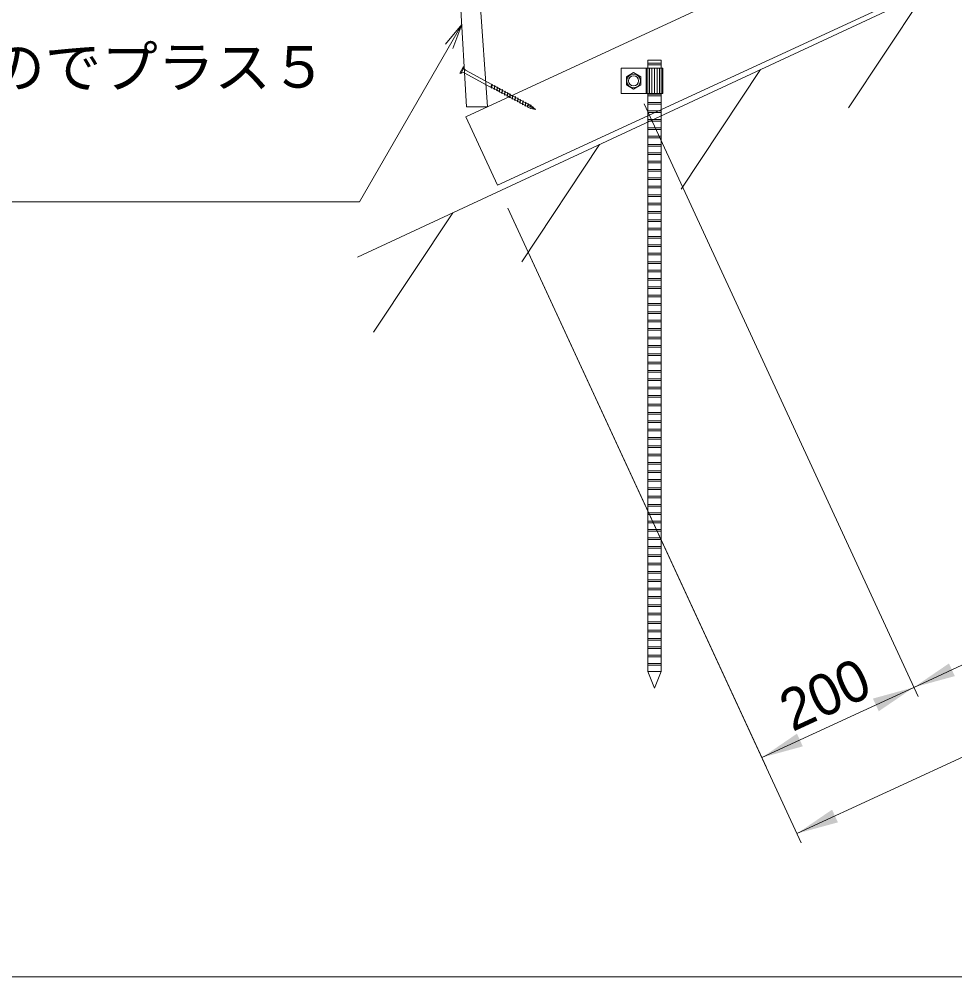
# Model space of a CAD drawing. Units: millimetres at full size, sheet at 1:20; details may follow other scales. Extents: x 200 to 8200, y 200 to 5740.
# Drawn here: x 1663 to 2781, y 200 to 1344 of the extents above; entities that cross this region are included whole.
import ezdxf
from ezdxf.enums import TextEntityAlignment as Align

# ---------------------------------------------------------------- set-up
doc = ezdxf.new("R2010")
doc.units = ezdxf.units.MM
doc.header["$LTSCALE"] = 20
for name, color, linetype, lineweight in [('コーススレッド', 7, 'Continuous', 18), ('ハッチング', 7, 'Continuous', 9), ('一般線', 7, 'Continuous', 20), ('図面枠-A3', 7, 'Continuous', 20), ('寸法', 7, 'Continuous', 13), ('引出線', 7, 'Continuous', 13), ('角材', 7, 'Continuous', 18), ('鉄筋杭', 7, 'Continuous', 13), ('階段本体', 7, 'Continuous', 18)]:
    doc.layers.add(name, color=color, linetype=linetype, lineweight=lineweight)
doc.layers.add('文字', color=7, linetype='Continuous')
doc.styles.add('ＭＳ Ｐゴシック', font='')
doc.styles.get('ＭＳ Ｐゴシック').set_extended_font_data('MS PGothic')

# ---------------------------------------------------------------- blocks, each defined once
blk = doc.blocks.new('open_arrow')
at = {"color": 0, "linetype": 'Continuous', "lineweight": -2}
blk.add_lwpolyline([(7.5, 1.25), (0, 0), (7.5, -1.25)], dxfattribs=at)
blk = doc.blocks.new('filled_arrow')
at = {"color": 0, "linetype": 'Continuous', "lineweight": -2}
blk.add_solid([(7.5, 1.25), (0, 0), (7.5, -1.25)], dxfattribs=at)

msp = doc.modelspace()

# ---------------------------------------------------------------- linework, layer by layer
at = {"layer": 'コーススレッド'}
for p, q in [((2193.76, 1287.16), (2189.51, 1279.23)), ((2194.64, 1286.68), (2190.39, 1278.75)), ((2193.76, 1287.16), (2194.64, 1286.68)), ((2195.96, 1282.8), (2227.69, 1265.78)), ((2189.51, 1279.23), (2190.39, 1278.75)), ((2194.36, 1279.8), (2226.08, 1262.79)), ((2226.08, 1262.79), (2227.69, 1265.78)), ((2226.08, 1262.79), (2226.35, 1262.87)), ((2226.35, 1262.87), (2227.23, 1262.4)), ((2227.69, 1265.78), (2227.23, 1262.4)), ((2227.23, 1262.4), (2227.36, 1261.47)), ((2227.95, 1266.27), (2227.36, 1261.47)), ((2227.36, 1261.47), (2227.98, 1262)), ((2227.95, 1266.27), (2227.69, 1265.78)), ((2228.09, 1265.34), (2227.7, 1262.15)), ((2227.7, 1262.15), (2230.31, 1260.75)), ((2227.95, 1266.27), (2228.09, 1265.34)), ((2228.09, 1265.34), (2230.7, 1263.94)), ((2230.7, 1263.94), (2230.31, 1260.75)), ((2230.31, 1260.75), (2230.45, 1259.82)), ((2230.42, 1264.09), (2231.03, 1264.61)), ((2231.03, 1264.61), (2230.45, 1259.82)), ((2230.45, 1259.82), (2231.06, 1260.34)), ((2231.17, 1263.69), (2230.78, 1260.49)), ((2230.78, 1260.49), (2233.39, 1259.09)), ((2231.03, 1264.61), (2231.17, 1263.69)), ((2231.17, 1263.69), (2233.78, 1262.29)), ((2233.78, 1262.29), (2233.39, 1259.09)), ((2233.39, 1259.09), (2233.53, 1258.17)), ((2233.51, 1262.44), (2234.12, 1262.96)), ((2234.12, 1262.96), (2233.53, 1258.17)), ((2233.53, 1258.17), (2234.14, 1258.69)), ((2234.26, 1262.03), (2233.87, 1258.84)), ((2233.87, 1258.84), (2236.48, 1257.44)), ((2234.12, 1262.96), (2234.26, 1262.03)), ((2234.26, 1262.03), (2236.87, 1260.63)), ((2236.87, 1260.63), (2236.48, 1257.44)), ((2236.59, 1260.78), (2237.2, 1261.3)), ((2237.2, 1261.3), (2236.62, 1256.51)), ((2237.34, 1260.38), (2236.95, 1257.18)), ((2237.2, 1261.3), (2237.34, 1260.38)), ((2237.34, 1260.38), (2239.95, 1258.98)), ((2239.95, 1258.98), (2239.56, 1255.78)), ((2239.67, 1259.13), (2240.29, 1259.65)), ((2240.29, 1259.65), (2239.7, 1254.86)), ((2240.43, 1258.72), (2240.04, 1255.53)), ((2240.29, 1259.65), (2240.43, 1258.72)), ((2240.43, 1258.72), (2243.04, 1257.32)), ((2236.48, 1257.44), (2236.62, 1256.51)), ((2236.62, 1256.51), (2237.23, 1257.03)), ((2236.95, 1257.18), (2239.56, 1255.78)), ((2239.56, 1255.78), (2239.7, 1254.86)), ((2239.7, 1254.86), (2240.31, 1255.38)), ((2240.04, 1255.53), (2242.65, 1254.13)), ((2243.04, 1257.32), (2242.65, 1254.13)), ((2242.65, 1254.13), (2242.79, 1253.2)), ((2242.76, 1257.47), (2243.37, 1258)), ((2243.37, 1258), (2242.79, 1253.2)), ((2242.79, 1253.2), (2243.4, 1253.73)), ((2243.51, 1257.07), (2243.12, 1253.87)), ((2243.12, 1253.87), (2245.73, 1252.47)), ((2243.37, 1258), (2243.51, 1257.07)), ((2243.51, 1257.07), (2246.12, 1255.67)), ((2246.12, 1255.67), (2245.73, 1252.47)), ((2245.73, 1252.47), (2245.87, 1251.55)), ((2245.84, 1255.82), (2246.45, 1256.34)), ((2246.45, 1256.34), (2245.87, 1251.55)), ((2245.87, 1251.55), (2246.48, 1252.07)), ((2246.59, 1255.42), (2246.2, 1252.22)), ((2246.2, 1252.22), (2248.82, 1250.82)), ((2246.45, 1256.34), (2246.59, 1255.42)), ((2246.59, 1255.42), (2249.21, 1254.01)), ((2249.21, 1254.01), (2248.82, 1250.82)), ((2248.82, 1250.82), (2248.95, 1249.89)), ((2248.93, 1254.16), (2249.54, 1254.69)), ((2249.54, 1254.69), (2248.95, 1249.89)), ((2248.95, 1249.89), (2249.57, 1250.42)), ((2249.68, 1253.76), (2249.29, 1250.57)), ((2249.29, 1250.57), (2251.9, 1249.17)), ((2249.54, 1254.69), (2249.68, 1253.76)), ((2249.68, 1253.76), (2252.29, 1252.36)), ((2252.29, 1252.36), (2251.9, 1249.17)), ((2251.9, 1249.17), (2252.04, 1248.24)), ((2252.01, 1252.51), (2252.62, 1253.03)), ((2252.62, 1253.03), (2252.04, 1248.24)), ((2252.04, 1248.24), (2252.65, 1248.76)), ((2252.76, 1252.11), (2252.37, 1248.91)), ((2252.37, 1248.91), (2254.98, 1247.51)), ((2252.62, 1253.03), (2252.76, 1252.11)), ((2252.76, 1252.11), (2255.37, 1250.71)), ((2255.37, 1250.71), (2254.98, 1247.51)), ((2254.98, 1247.51), (2255.12, 1246.59)), ((2255.1, 1250.85), (2255.71, 1251.38)), ((2255.71, 1251.38), (2255.12, 1246.59)), ((2255.12, 1246.59), (2255.73, 1247.11)), ((2255.85, 1250.45), (2255.46, 1247.26)), ((2255.46, 1247.26), (2258.07, 1245.86)), ((2255.71, 1251.38), (2255.85, 1250.45)), ((2255.85, 1250.45), (2258.46, 1249.05)), ((2258.46, 1249.05), (2258.07, 1245.86)), ((2258.18, 1249.2), (2258.79, 1249.72)), ((2258.79, 1249.72), (2258.21, 1244.93)), ((2258.93, 1248.8), (2258.54, 1245.6)), ((2258.79, 1249.72), (2258.93, 1248.8)), ((2258.93, 1248.8), (2261.54, 1247.4)), ((2261.54, 1247.4), (2261.15, 1244.2)), ((2261.27, 1247.55), (2261.88, 1248.07)), ((2261.88, 1248.07), (2261.29, 1243.28)), ((2262.02, 1247.14), (2261.63, 1243.95)), ((2261.88, 1248.07), (2262.02, 1247.14)), ((2262.02, 1247.14), (2264.63, 1245.74)), ((2258.07, 1245.86), (2258.21, 1244.93)), ((2258.21, 1244.93), (2258.82, 1245.45)), ((2258.54, 1245.6), (2261.15, 1244.2)), ((2261.15, 1244.2), (2261.29, 1243.28)), ((2261.29, 1243.28), (2261.9, 1243.8)), ((2261.63, 1243.95), (2264.24, 1242.55)), ((2264.63, 1245.74), (2264.24, 1242.55)), ((2264.24, 1242.55), (2264.38, 1241.62)), ((2264.35, 1245.89), (2264.96, 1246.41)), ((2264.96, 1246.41), (2264.38, 1241.62)), ((2264.38, 1241.62), (2264.99, 1242.15)), ((2265.1, 1245.49), (2264.71, 1242.29)), ((2264.71, 1242.29), (2267.32, 1240.89)), ((2264.96, 1246.41), (2265.1, 1245.49)), ((2265.1, 1245.49), (2267.71, 1244.09)), ((2267.71, 1244.09), (2267.32, 1240.89)), ((2267.32, 1240.89), (2267.46, 1239.97)), ((2267.43, 1244.24), (2268.05, 1244.76)), ((2268.05, 1244.76), (2267.46, 1239.97)), ((2267.46, 1239.97), (2268.07, 1240.49)), ((2268.18, 1243.83), (2267.79, 1240.64)), ((2267.79, 1240.64), (2270.41, 1239.24)), ((2268.05, 1244.76), (2268.18, 1243.83)), ((2268.18, 1243.83), (2270.8, 1242.43)), ((2279.76, 1235.92), (2270.18, 1241.06)), ((2270.41, 1239.24), (2270.18, 1241.06)), ((2270.41, 1239.24), (2270.54, 1238.31)), ((2270.52, 1242.58), (2271.13, 1243.11)), ((2270.54, 1238.31), (2271.16, 1238.84)), ((2270.8, 1242.43), (2270.6, 1240.84)), ((2271.13, 1243.11), (2270.84, 1240.71)), ((2271.27, 1242.18), (2271.07, 1240.58)), ((2271.13, 1243.11), (2271.27, 1242.18)), ((2271.16, 1238.84), (2273.22, 1237.73)), ((2271.27, 1242.18), (2273.88, 1240.78)), ((2273.22, 1237.73), (2273.5, 1237.65)), ((2273.5, 1237.65), (2273.58, 1237.1)), ((2273.58, 1237.1), (2274.08, 1237.49)), ((2273.6, 1240.93), (2274.21, 1241.45)), ((2273.88, 1240.78), (2273.69, 1239.18)), ((2274.21, 1241.45), (2273.87, 1239.08)), ((2273.99, 1237.52), (2276.45, 1236.84)), ((2274.35, 1240.53), (2274.16, 1238.93)), ((2274.21, 1241.45), (2274.35, 1240.53)), ((2274.35, 1240.53), (2274.64, 1240.37)), ((2274.64, 1240.37), (2276.66, 1238.61)), ((2276.54, 1236.53), (2276.45, 1236.84)), ((2276.54, 1236.53), (2276.82, 1236.74)), ((2276.66, 1238.61), (2276.55, 1237.65)), ((2276.56, 1238.7), (2276.83, 1238.93)), ((2276.83, 1238.93), (2276.67, 1237.58)), ((2276.71, 1236.77), (2279.76, 1235.92)), ((2276.91, 1238.4), (2276.8, 1237.51)), ((2276.83, 1238.93), (2276.91, 1238.4)), ((2276.91, 1238.4), (2279.76, 1235.92))]:
    msp.add_line(p, q, dxfattribs=at)
for centre, radius, start, end in [((2198.35, 1285.78), 3.82, 166.24748, 231.28746), ((2193.22, 1276.09), 3.88, 72.92726, 136.70795)]:
    msp.add_arc(centre, radius, start, end, dxfattribs=at)
at = {"layer": 'ハッチング'}
for p, q in [((2744.19, 1374.79), (2653.51, 1237.97)), ((2548.38, 1283.67), (2453.61, 1140.68)), ((2356.38, 1194.32), (2263.46, 1054.12)), ((2180.98, 1112.69), (2086.34, 969.9))]:
    msp.add_line(p, q, dxfattribs=at)
at = {"layer": '一般線'}
msp.add_line((2941.75, 1466.72), (2067.07, 1059.69), dxfattribs=at)
at = {"layer": '図面枠-A3'}
msp.add_lwpolyline([(200, 200), (8200, 200), (8200, 5740), (200, 5740)], close=True, dxfattribs=at)
at = {"layer": '寸法', "lineweight": 18}
for p, q in [((2409.48, 1242.9), (2736.66, 534.89)), ((2409.48, 1242.9), (2736.66, 534.89)), ((2592.02, 371.11), (4407.55, 1210.08)), ((2246.81, 1118.15), (2555.11, 450.99)), ((2246.81, 1118.15), (2597.06, 360.21)), ((2731.63, 545.78), (3457.84, 881.37)), ((2550.08, 461.88), (2731.63, 545.78))]:
    msp.add_line(p, q, dxfattribs=at)
at = {"layer": '引出線'}
msp.add_lwpolyline([(2191.75, 1337.41), (2069.53, 1125.71), (885.76, 1125.71), (846.98, 1125.71)], dxfattribs=at)
at = {"layer": '角材'}
msp.add_line((5783.71, 2785.63), (2234.22, 1145.38), dxfattribs=at)
msp.add_lwpolyline([(5853.41, 2916.98), (2196.47, 1227.08), (2234.22, 1145.38)], dxfattribs=at)
at = {"layer": '鉄筋杭'}
for p, q in [((2429.9, 1294.69), (2413.9, 1294.69)), ((2413.9, 1294.69), (2413.9, 1285.13)), ((2429.9, 1294.69), (2429.9, 1285.13)), ((2381.9, 1285.13), (2381.9, 1255.13)), ((2431.9, 1285.13), (2381.9, 1285.13)), ((2411.9, 1285.13), (2411.9, 1255.13)), ((2412.39, 1285.13), (2412.39, 1255.13)), ((2413.81, 1285.13), (2413.81, 1255.13)), ((2413.9, 1291.19), (2429.9, 1291.19)), ((2413.9, 1289.19), (2429.9, 1289.19)), ((2416.02, 1285.13), (2416.02, 1255.13)), ((2418.81, 1285.13), (2418.81, 1255.13)), ((2421.9, 1285.13), (2421.9, 1255.13)), ((2424.99, 1285.13), (2424.99, 1255.13)), ((2427.78, 1285.13), (2427.78, 1255.13)), ((2429.99, 1285.13), (2429.99, 1255.13)), ((2431.41, 1285.13), (2431.41, 1255.13)), ((2431.9, 1285.13), (2431.9, 1255.13)), ((2388.4, 1275.04), (2396.9, 1279.95)), ((2388.4, 1275.04), (2388.4, 1265.22)), ((2396.9, 1279.95), (2405.4, 1275.04)), ((2405.4, 1275.04), (2405.4, 1265.22)), ((2388.4, 1265.22), (2396.9, 1260.32)), ((2405.4, 1265.22), (2396.9, 1260.32)), ((2431.9, 1255.13), (2381.9, 1255.13)), ((2413.9, 1255.13), (2413.9, 564.69)), ((2413.9, 1254.19), (2429.9, 1254.19)), ((2413.9, 1252.19), (2429.9, 1252.19)), ((2429.9, 1255.13), (2429.9, 564.69)), ((2413.9, 1244.19), (2429.9, 1244.19)), ((2413.9, 1242.19), (2429.9, 1242.19)), ((2413.9, 1234.19), (2429.9, 1234.19)), ((2413.9, 1232.19), (2429.9, 1232.19)), ((2413.9, 1224.19), (2429.9, 1224.19)), ((2413.9, 1222.19), (2429.9, 1222.19)), ((2413.9, 1214.19), (2429.9, 1214.19)), ((2413.9, 1212.19), (2429.9, 1212.19)), ((2413.9, 1204.19), (2429.9, 1204.19)), ((2413.9, 1202.19), (2429.9, 1202.19)), ((2413.9, 1194.19), (2429.9, 1194.19)), ((2413.9, 1192.19), (2429.9, 1192.19)), ((2413.9, 1184.19), (2429.9, 1184.19)), ((2413.9, 1182.19), (2429.9, 1182.19)), ((2413.9, 1174.19), (2429.9, 1174.19)), ((2413.9, 1172.19), (2429.9, 1172.19)), ((2413.9, 1164.19), (2429.9, 1164.19)), ((2413.9, 1162.19), (2429.9, 1162.19)), ((2413.9, 1154.19), (2429.9, 1154.19)), ((2413.9, 1152.19), (2429.9, 1152.19)), ((2413.9, 1144.19), (2429.9, 1144.19)), ((2413.9, 1142.19), (2429.9, 1142.19)), ((2413.9, 1134.19), (2429.9, 1134.19)), ((2413.9, 1132.19), (2429.9, 1132.19)), ((2413.9, 1124.19), (2429.9, 1124.19)), ((2413.9, 1122.19), (2429.9, 1122.19)), ((2413.9, 1114.19), (2429.9, 1114.19)), ((2413.9, 1112.19), (2429.9, 1112.19)), ((2413.9, 1104.19), (2429.9, 1104.19)), ((2413.9, 1102.19), (2429.9, 1102.19)), ((2413.9, 1094.19), (2429.9, 1094.19)), ((2413.9, 1092.19), (2429.9, 1092.19)), ((2413.9, 1084.19), (2429.9, 1084.19)), ((2413.9, 1082.19), (2429.9, 1082.19)), ((2413.9, 1074.19), (2429.9, 1074.19)), ((2413.9, 1072.19), (2429.9, 1072.19)), ((2413.9, 1064.19), (2429.9, 1064.19)), ((2413.9, 1062.19), (2429.9, 1062.19)), ((2413.9, 1054.19), (2429.9, 1054.19)), ((2413.9, 1052.19), (2429.9, 1052.19)), ((2413.9, 1044.19), (2429.9, 1044.19)), ((2413.9, 1042.19), (2429.9, 1042.19)), ((2413.9, 1034.19), (2429.9, 1034.19)), ((2413.9, 1032.19), (2429.9, 1032.19)), ((2413.9, 1024.19), (2429.9, 1024.19)), ((2413.9, 1022.19), (2429.9, 1022.19)), ((2413.9, 1014.19), (2429.9, 1014.19)), ((2413.9, 1012.19), (2429.9, 1012.19)), ((2413.9, 1004.19), (2429.9, 1004.19)), ((2413.9, 1002.19), (2429.9, 1002.19)), ((2413.9, 994.19), (2429.9, 994.19)), ((2413.9, 992.19), (2429.9, 992.19)), ((2413.9, 984.19), (2429.9, 984.19)), ((2413.9, 982.19), (2429.9, 982.19)), ((2413.9, 974.19), (2429.9, 974.19)), ((2413.9, 972.19), (2429.9, 972.19)), ((2413.9, 964.19), (2429.9, 964.19)), ((2413.9, 962.19), (2429.9, 962.19)), ((2413.9, 954.19), (2429.9, 954.19)), ((2413.9, 952.19), (2429.9, 952.19)), ((2413.9, 944.19), (2429.9, 944.19)), ((2413.9, 942.19), (2429.9, 942.19)), ((2413.9, 934.19), (2429.9, 934.19)), ((2413.9, 932.19), (2429.9, 932.19)), ((2413.9, 924.19), (2429.9, 924.19)), ((2413.9, 922.19), (2429.9, 922.19)), ((2413.9, 914.19), (2429.9, 914.19)), ((2413.9, 912.19), (2429.9, 912.19)), ((2413.9, 904.19), (2429.9, 904.19)), ((2413.9, 902.19), (2429.9, 902.19)), ((2413.9, 894.19), (2429.9, 894.19)), ((2413.9, 892.19), (2429.9, 892.19)), ((2413.9, 884.19), (2429.9, 884.19)), ((2413.9, 882.19), (2429.9, 882.19)), ((2413.9, 874.19), (2429.9, 874.19)), ((2413.9, 872.19), (2429.9, 872.19)), ((2413.9, 864.19), (2429.9, 864.19)), ((2413.9, 862.19), (2429.9, 862.19)), ((2413.9, 854.19), (2429.9, 854.19)), ((2413.9, 852.19), (2429.9, 852.19)), ((2413.9, 844.19), (2429.9, 844.19)), ((2413.9, 842.19), (2429.9, 842.19)), ((2413.9, 834.19), (2429.9, 834.19)), ((2413.9, 832.19), (2429.9, 832.19)), ((2413.9, 824.19), (2429.9, 824.19)), ((2413.9, 822.19), (2429.9, 822.19)), ((2413.9, 814.19), (2429.9, 814.19)), ((2413.9, 812.19), (2429.9, 812.19)), ((2413.9, 804.19), (2429.9, 804.19)), ((2413.9, 802.19), (2429.9, 802.19)), ((2413.9, 794.19), (2429.9, 794.19)), ((2413.9, 792.19), (2429.9, 792.19)), ((2413.9, 784.19), (2429.9, 784.19)), ((2413.9, 782.19), (2429.9, 782.19)), ((2413.9, 774.19), (2429.9, 774.19)), ((2413.9, 772.19), (2429.9, 772.19)), ((2413.9, 764.19), (2429.9, 764.19)), ((2413.9, 762.19), (2429.9, 762.19)), ((2413.9, 754.19), (2429.9, 754.19)), ((2413.9, 752.19), (2429.9, 752.19)), ((2413.9, 744.19), (2429.9, 744.19)), ((2413.9, 742.19), (2429.9, 742.19)), ((2413.9, 734.19), (2429.9, 734.19)), ((2413.9, 732.19), (2429.9, 732.19)), ((2413.9, 724.19), (2429.9, 724.19)), ((2413.9, 722.19), (2429.9, 722.19)), ((2413.9, 714.19), (2429.9, 714.19)), ((2413.9, 712.19), (2429.9, 712.19)), ((2413.9, 704.19), (2429.9, 704.19)), ((2413.9, 702.19), (2429.9, 702.19)), ((2413.9, 694.19), (2429.9, 694.19)), ((2413.9, 692.19), (2429.9, 692.19)), ((2413.9, 684.19), (2429.9, 684.19)), ((2413.9, 682.19), (2429.9, 682.19)), ((2413.9, 674.19), (2429.9, 674.19)), ((2413.9, 672.19), (2429.9, 672.19)), ((2413.9, 664.19), (2429.9, 664.19)), ((2413.9, 662.19), (2429.9, 662.19)), ((2413.9, 654.19), (2429.9, 654.19)), ((2413.9, 652.19), (2429.9, 652.19)), ((2413.9, 644.19), (2429.9, 644.19)), ((2413.9, 642.19), (2429.9, 642.19)), ((2413.9, 634.19), (2429.9, 634.19)), ((2413.9, 632.19), (2429.9, 632.19)), ((2413.9, 624.19), (2429.9, 624.19)), ((2413.9, 622.19), (2429.9, 622.19)), ((2413.9, 614.19), (2429.9, 614.19)), ((2413.9, 612.19), (2429.9, 612.19)), ((2413.9, 604.19), (2429.9, 604.19)), ((2413.9, 602.19), (2429.9, 602.19)), ((2413.9, 594.19), (2429.9, 594.19)), ((2413.9, 592.19), (2429.9, 592.19)), ((2413.9, 584.19), (2429.9, 584.19)), ((2413.9, 582.19), (2429.9, 582.19)), ((2413.9, 574.19), (2429.9, 574.19)), ((2413.9, 572.19), (2429.9, 572.19)), ((2421.9, 544.69), (2413.9, 564.69)), ((2429.9, 564.69), (2413.9, 564.69)), ((2421.9, 544.69), (2429.9, 564.69))]:
    msp.add_line(p, q, dxfattribs=at)
for radius in [8.16, 6]:
    msp.add_circle((2396.9, 1270.13), radius, dxfattribs=at)
at = {"layer": '階段本体'}
for p, q in [((2197.36, 1239.05), (2187.36, 1414.61)), ((2222.36, 1239.05), (2212.36, 1384.61)), ((2222.36, 1239.05), (2197.36, 1239.05))]:
    msp.add_line(p, q, dxfattribs=at)

# ---------------------------------------------------------------- block references
at = {"layer": '寸法', "lineweight": 18, "xscale": 6.67, "yscale": 6.67}
for p, rotation in [((2731.63, 545.78), 24.8), ((2731.63, 545.78), 204.8), ((2550.08, 461.88), 24.8), ((2592.02, 371.11), 24.8)]:
    msp.add_blockref('filled_arrow', p, dxfattribs=dict(at, rotation=rotation))
at = {"layer": '引出線', "xscale": 4, "yscale": 4, "rotation": 240}
msp.add_blockref('open_arrow', (2191.75, 1337.41), dxfattribs=at)

# ---------------------------------------------------------------- texts
at = {"layer": '寸法', "style": 'ＭＳ Ｐゴシック'}
msp.add_text('200', height=49.49, rotation=24.802, dxfattribs=at).set_placement((2625.33, 537.42), align=Align.MIDDLE_CENTER)
at = {"layer": '文字', "style": 'ＭＳ Ｐゴシック'}
msp.add_text('本体同士の重なりが無いのでプラス５', height=49.49, dxfattribs=at).set_placement((883.62, 1247.14), align=Align.BOTTOM_LEFT)

doc.saveas('drawing.dxf')
